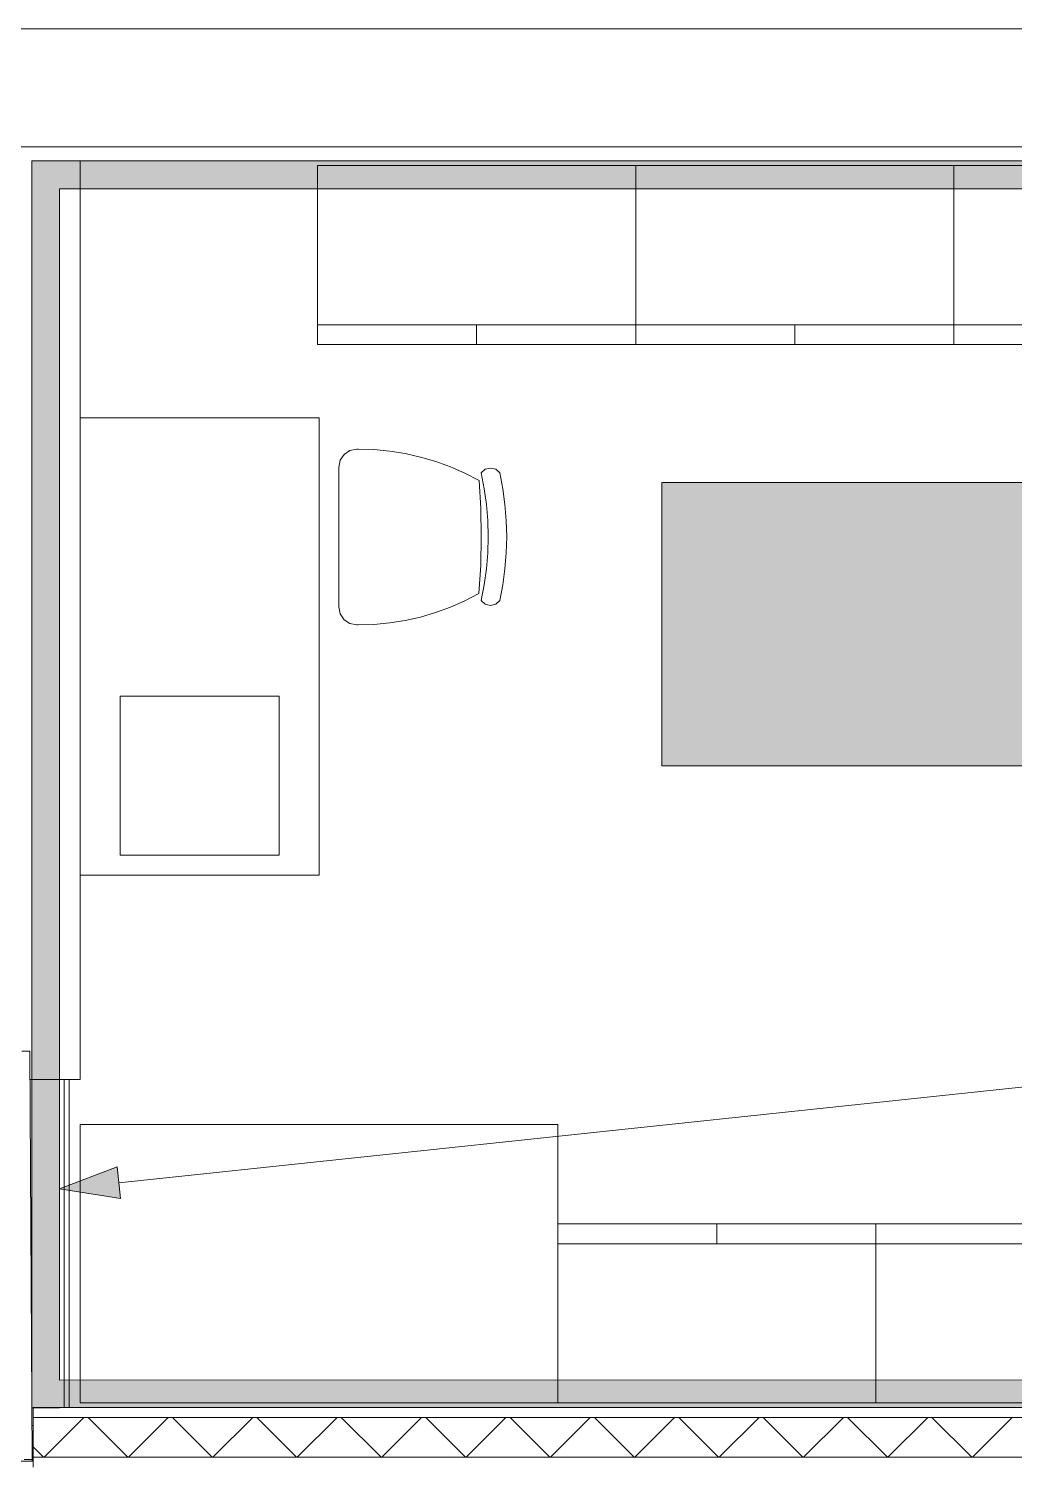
# Model space of a CAD drawing. Header units: millimetres. Extents: x 0 to 1189, y 0 to 841.
# Drawn here: x 240.72 to 265.49, y 454.28 to 490.37 of the extents above; entities that cross this region are included whole.
import ezdxf

# ---------------------------------------------------------------- set-up
doc = ezdxf.new("R2010")
doc.units = ezdxf.units.MM

msp = doc.modelspace()

# ---------------------------------------------------------------- hatches: boundary and pattern name
at = {"true_color": 0xf1d696}
h = msp.add_hatch(color=41, dxfattribs=at)
h.dxf.hatch_style = 2
h.paths.add_polyline_path([(241.494369, 486.348514), (240.794368, 486.348514), (240.794368, 487.048515)])
h = msp.add_hatch(color=41, dxfattribs=at)
h.dxf.hatch_style = 2
h.paths.add_polyline_path([(241.494369, 487.048515), (241.494369, 486.348514), (240.794368, 487.048515)])
h = msp.add_hatch(color=41, dxfattribs=at)
h.dxf.hatch_style = 2
h.paths.add_polyline_path([(241.494369, 486.348514), (241.494369, 487.048515), (295.067451, 487.048515), (295.067451, 486.348514)])
h = msp.add_hatch(color=41, dxfattribs=at)
h.dxf.hatch_style = 2
h.paths.add_polyline_path([(241.494369, 456.395468), (240.794368, 456.395468), (240.794368, 486.348514), (241.494369, 486.348514)])
at = {"true_color": 0xffffff}
h = msp.add_hatch(color=7, dxfattribs=at)
h.dxf.hatch_style = 2
h.paths.add_polyline_path([(256.633392, 478.958502), (288.17644, 478.958502), (288.17644, 471.841492), (256.633392, 471.841492)])
at = {"true_color": 0x0077b0}
h = msp.add_hatch(color=144, dxfattribs=at)
h.paths.add_polyline_path([(257.53142, 474.87106), (257.53142, 475.275101), (257.540455, 475.37674), (257.567731, 475.470163), (257.613508, 475.555627), (257.678043, 475.633391), (257.755808, 475.697926), (257.841272, 475.743703), (257.934694, 475.77098), (258.036333, 475.780014), (258.231394, 475.744048), (258.394623, 475.636147), (258.459158, 475.55834), (258.504935, 475.472574), (258.532211, 475.378334), (258.541246, 475.275101), (258.541246, 474.87106), (258.531781, 474.771015), (258.503557, 474.678411), (258.456833, 474.593248), (258.391867, 474.515527), (258.315308, 474.450991), (258.230016, 474.405215), (258.136766, 474.377938), (258.036333, 474.368903), (257.934694, 474.377938), (257.841272, 474.405215), (257.755808, 474.450991), (257.678043, 474.515527), (257.613508, 474.593248), (257.567731, 474.678411), (257.540455, 474.771015)])
h.paths.add_polyline_path([(258.338399, 474.873817), (258.338399, 475.277857), (258.316902, 475.393337), (258.250756, 475.49228), (258.15326, 475.557944), (258.036333, 475.579372), (257.919406, 475.557944), (257.82191, 475.49228), (257.755764, 475.393337), (257.734267, 475.277857), (257.734267, 474.873817), (257.755764, 474.75627), (257.82191, 474.659394), (257.919406, 474.592352), (258.036333, 474.569546), (258.15326, 474.592352), (258.250756, 474.659394), (258.316902, 474.757303)])
h = msp.add_hatch(color=144, dxfattribs=at)
h.dxf.hatch_style = 2
h.paths.add_polyline_path([(259.047245, 475.780014), (259.955648, 475.780014), (260.111021, 475.750662), (260.241177, 475.664259), (260.329992, 475.533208), (260.359688, 475.376525), (260.359688, 474.467571), (260.334126, 474.392812), (260.257713, 474.368903), (260.181577, 474.392812), (260.15629, 474.467571), (260.15629, 475.376525), (260.14182, 475.45466), (260.100066, 475.520392), (260.034265, 475.563387), (259.955648, 475.576616), (259.7528, 475.576616), (259.7528, 474.467571), (259.727307, 474.392812), (259.651377, 474.368903), (259.577376, 474.392812), (259.552158, 474.467571), (259.552158, 475.576616), (259.148668, 475.576616), (259.148668, 474.467571), (259.123381, 474.392812), (259.047245, 474.368903), (258.971108, 474.392812), (258.945821, 474.467571), (258.945821, 475.681347), (258.971108, 475.755072)])
h = msp.add_hatch(color=144, dxfattribs=at)
h.dxf.hatch_style = 2
h.paths.add_polyline_path([(261.455305, 474.467571), (261.455305, 475.681347), (261.480592, 475.755072), (261.556729, 475.780014), (262.061642, 475.780014), (262.215913, 475.750662), (262.34662, 475.664259), (262.435641, 475.533208), (262.465131, 475.376525), (262.465131, 474.467571), (262.439844, 474.392812), (262.363708, 474.368903), (262.287571, 474.392812), (262.262284, 474.467571), (262.262284, 475.376525), (262.247746, 475.45466), (262.205509, 475.520392), (262.14019, 475.563387), (262.061642, 475.576616), (261.658152, 475.576616), (261.658152, 474.467571), (261.632865, 474.392812), (261.556729, 474.368903), (261.480592, 474.392812)])
h = msp.add_hatch(color=144, dxfattribs=at)
h.paths.add_polyline_path([(262.869706, 474.87106), (262.869706, 475.275101), (262.878741, 475.37674), (262.906018, 475.470163), (262.951794, 475.555627), (263.01633, 475.633391), (263.094094, 475.697926), (263.179558, 475.743703), (263.272981, 475.77098), (263.374619, 475.780014), (263.569681, 475.744048), (263.732909, 475.636147), (263.797445, 475.55834), (263.843221, 475.472574), (263.870498, 475.378334), (263.879533, 475.275101), (263.879533, 474.87106), (263.870067, 474.771015), (263.841843, 474.678411), (263.795119, 474.593248), (263.730153, 474.515527), (263.653595, 474.450991), (263.568303, 474.405215), (263.475053, 474.377938), (263.374619, 474.368903), (263.272981, 474.377938), (263.179558, 474.405215), (263.094094, 474.450991), (263.01633, 474.515527), (262.951794, 474.593248), (262.906018, 474.678411), (262.878741, 474.771015)])
h.paths.add_polyline_path([(263.676685, 474.873817), (263.676685, 475.277857), (263.655188, 475.393337), (263.589042, 475.49228), (263.491546, 475.557944), (263.374619, 475.579372), (263.257693, 475.557944), (263.160197, 475.49228), (263.094051, 475.393337), (263.072553, 475.277857), (263.072553, 474.873817), (263.094051, 474.75627), (263.160197, 474.659394), (263.257693, 474.592352), (263.374619, 474.569546), (263.491546, 474.592352), (263.589042, 474.659394), (263.655188, 474.757303)])
h = msp.add_hatch(color=144, dxfattribs=at)
h.dxf.hatch_style = 2
h.paths.add_polyline_path([(264.789021, 475.780014), (265.19251, 475.780014), (265.268647, 475.755072), (265.293934, 475.681347), (265.293934, 474.467571), (265.268647, 474.392812), (265.19251, 474.368903), (265.116374, 474.392812), (265.091087, 474.467571), (265.091087, 475.576616), (264.859576, 475.576616), (264.478687, 474.436703), (264.444718, 474.385853), (264.385531, 474.368903), (264.309395, 474.39419), (264.284108, 474.470327), (264.28962, 474.501746), (264.687597, 475.698435), (264.727767, 475.760309)])
h = msp.add_hatch(color=144, dxfattribs=at)
h.paths.add_polyline_path([(260.118783, 473.264925), (260.210629, 473.320046), (260.294621, 473.338788), (260.340165, 473.352637), (260.381161, 473.391704), (260.411616, 473.441314), (260.4214, 473.490923), (260.410307, 473.549903), (260.377303, 473.598961), (260.328038, 473.631345), (260.269265, 473.641405), (260.210491, 473.630518), (260.161227, 473.598961), (260.129669, 473.549903), (260.118783, 473.490923)])
h.paths.add_polyline_path([(260.495814, 473.309022), (260.589452, 473.251902), (260.662832, 473.169565), (260.708514, 473.069795), (260.724017, 472.961756), (260.724017, 472.657486), (260.695768, 472.511896), (260.612121, 472.390697), (260.490509, 472.307671), (260.345332, 472.280454), (260.199054, 472.307671), (260.076339, 472.390697), (259.993795, 472.512723), (259.966648, 472.657486), (259.966648, 473.490923), (259.988696, 473.608677), (260.055393, 473.707), (260.152614, 473.772043), (260.269265, 473.794092), (260.386536, 473.771767), (260.48479, 473.704795), (260.549833, 473.608401), (260.571882, 473.490923), (260.552865, 473.38819)])
h.paths.add_polyline_path([(260.571882, 472.659139), (260.571882, 472.961756), (260.555621, 473.048849), (260.506287, 473.122711), (260.432838, 473.172252), (260.345332, 473.188306), (260.257827, 473.172252), (260.184378, 473.122711), (260.135044, 473.048849), (260.118783, 472.961756), (260.118783, 472.659139), (260.135044, 472.570876), (260.184378, 472.498736), (260.257827, 472.448093), (260.345332, 472.430936), (260.432838, 472.448093), (260.506287, 472.498736), (260.555621, 472.571703)])
h = msp.add_hatch(color=144, dxfattribs=at)
h.dxf.hatch_style = 2
h.paths.add_polyline_path([(256.784169, 472.354317), (256.784169, 473.264925), (256.803186, 473.320046), (256.860237, 473.338788), (257.238921, 473.338788), (257.354746, 473.316808), (257.452793, 473.252247), (257.51949, 473.153511), (257.541539, 473.036171), (257.541539, 472.354317), (257.522522, 472.298369), (257.465471, 472.280454), (257.40842, 472.298369), (257.389403, 472.354317), (257.389403, 473.036171), (257.378517, 473.094944), (257.34696, 473.144209), (257.297695, 473.176386), (257.238921, 473.186652), (256.936304, 473.186652), (256.936304, 472.354317), (256.917287, 472.298369), (256.860237, 472.280454), (256.803186, 472.298369)])
h = msp.add_hatch(color=144, dxfattribs=at)
h.paths.add_polyline_path([(257.844995, 473.264925), (257.864012, 473.320046), (257.921063, 473.338788), (258.299748, 473.338788), (258.417019, 473.316808), (258.513619, 473.252247), (258.580316, 473.153511), (258.602365, 473.036171), (258.602365, 472.583072), (258.580316, 472.465732), (258.513619, 472.366995), (258.417019, 472.301607), (258.299748, 472.280454), (257.99713, 472.280454), (257.99713, 471.899565), (257.978114, 471.843961), (257.921063, 471.825151), (257.864012, 471.843961), (257.844995, 471.899565)])
h.paths.add_polyline_path([(257.99713, 473.186652), (257.99713, 472.430936), (258.299748, 472.430936), (258.357419, 472.442029), (258.405581, 472.475033), (258.439067, 472.524298), (258.450229, 472.583072), (258.450229, 473.036171), (258.439343, 473.094944), (258.407786, 473.144209), (258.358521, 473.176386), (258.299748, 473.186652)])
h = msp.add_hatch(color=144, dxfattribs=at)
h.dxf.hatch_style = 2
h.paths.add_polyline_path([(259.663191, 473.264925), (259.663191, 472.354317), (259.644174, 472.298369), (259.587123, 472.280454), (259.208438, 472.280454), (259.091167, 472.301607), (258.994567, 472.366995), (258.92787, 472.464905), (258.905821, 472.583072), (258.905821, 473.264925), (258.924838, 473.320046), (258.981889, 473.338788), (259.03894, 473.320046), (259.057957, 473.264925), (259.057957, 472.583072), (259.069119, 472.525125), (259.102605, 472.475033), (259.151594, 472.442029), (259.208438, 472.430936), (259.511056, 472.430936), (259.511056, 473.264925), (259.530073, 473.320046), (259.587123, 473.338788), (259.644174, 473.320046)])
h = msp.add_hatch(color=144, dxfattribs=at)
h.paths.add_polyline_path([(261.295916, 472.735758), (261.19022, 472.767798), (261.103541, 472.834977), (261.046491, 472.927719), (261.027474, 473.036171), (261.049522, 473.153511), (261.116219, 473.252247), (261.21282, 473.316808), (261.330091, 473.338788), (261.708776, 473.338788), (261.765827, 473.320046), (261.784844, 473.264925), (261.784844, 472.354317), (261.765827, 472.298369), (261.708776, 472.280454), (261.651725, 472.298369), (261.632708, 472.354317), (261.632708, 472.733553), (261.480022, 472.733553), (261.164726, 472.31022), (261.137441, 472.287276), (261.103541, 472.280454), (261.046491, 472.298369), (261.027474, 472.354317), (261.042357, 472.401171)])
h.paths.add_polyline_path([(261.179609, 473.036171), (261.190771, 472.978224), (261.224258, 472.928132), (261.273247, 472.894646), (261.330091, 472.883484), (261.632708, 472.883484), (261.632708, 473.186652), (261.330091, 473.186652), (261.271318, 473.175766), (261.222053, 473.144209), (261.190496, 473.094944)])
h = msp.add_hatch(color=144, dxfattribs=at)
h.dxf.hatch_style = 2
h.paths.add_polyline_path([(262.617467, 472.583072), (262.607683, 472.646255), (262.577228, 472.693315), (262.487931, 472.733553), (262.390917, 472.733553), (262.338001, 472.756704), (262.314849, 472.809621), (262.338001, 472.864743), (262.411863, 472.887894), (262.435014, 472.887894), (262.46037, 472.885689), (262.527687, 472.896851), (262.577228, 472.930337), (262.607683, 472.977673), (262.617467, 473.036171), (262.607407, 473.094944), (262.575023, 473.144209), (262.525758, 473.176386), (262.466985, 473.186652), (262.390917, 473.186652), (262.320706, 473.176868), (262.236026, 473.148067), (262.166779, 473.119542), (262.145075, 473.110033), (262.104836, 473.137594), (262.0883, 473.190511), (262.119581, 473.247631), (262.212875, 473.298549), (262.308304, 473.329004), (262.390917, 473.338788), (262.466985, 473.338788), (262.584532, 473.316808), (262.683061, 473.252247), (262.747622, 473.153511), (262.769602, 473.036171), (262.744039, 472.899951), (262.665974, 472.809621), (262.744039, 472.719291), (262.769602, 472.583072), (262.747622, 472.465732), (262.683061, 472.366995), (262.584532, 472.301607), (262.466985, 472.280454), (262.390917, 472.280454), (262.306375, 472.289963), (262.21067, 472.318488), (262.118686, 472.369682), (262.0883, 472.428731), (262.104836, 472.481648), (262.14728, 472.509209), (262.171465, 472.4997), (262.238231, 472.471175), (262.320982, 472.44072), (262.390917, 472.430936), (262.466985, 472.430936), (262.525758, 472.442029), (262.575023, 472.475033), (262.60658, 472.524298)])
h = msp.add_hatch(color=144, dxfattribs=at)
h.dxf.hatch_style = 2
h.paths.add_polyline_path([(263.225026, 472.841592), (263.701276, 473.317842), (263.754193, 473.338788), (263.811244, 473.320046), (263.830261, 473.264925), (263.80711, 473.212008), (263.474727, 472.877421), (263.815378, 472.398966), (263.830261, 472.354317), (263.811244, 472.298369), (263.754193, 472.280454), (263.690803, 472.312425), (263.365035, 472.769382), (263.225026, 472.62772), (263.225026, 472.354317), (263.206009, 472.298369), (263.148958, 472.280454), (263.091908, 472.298369), (263.072891, 472.354317), (263.072891, 473.264925), (263.091908, 473.320046), (263.148958, 473.338788), (263.206009, 473.320046), (263.225026, 473.264925)])
h = msp.add_hatch(color=144, dxfattribs=at)
h.dxf.hatch_style = 2
h.paths.add_polyline_path([(264.738951, 472.126114), (264.738951, 472.280454), (264.436334, 472.280454), (264.319063, 472.301607), (264.222463, 472.366995), (264.155766, 472.465732), (264.133717, 472.583072), (264.133717, 473.264925), (264.152734, 473.320046), (264.209785, 473.338788), (264.266835, 473.320046), (264.285852, 473.264925), (264.285852, 472.583072), (264.297015, 472.525125), (264.330501, 472.475033), (264.37949, 472.442029), (264.436334, 472.430936), (264.738951, 472.430936), (264.738951, 473.264925), (264.757968, 473.320046), (264.815019, 473.338788), (264.87207, 473.320046), (264.891087, 473.264925), (264.891087, 472.128319), (264.869314, 472.010566), (264.804546, 471.912243), (264.707946, 471.847199), (264.590674, 471.825151), (264.285852, 471.825151), (264.228802, 471.844236), (264.209785, 471.90177), (264.232936, 471.954686), (264.285852, 471.977837), (264.58847, 471.977837), (264.647243, 471.987897), (264.696508, 472.020281), (264.728065, 472.067616)])
h = msp.add_hatch(color=144, dxfattribs=at)
h.dxf.hatch_style = 2
h.paths.add_polyline_path([(241.494369, 461.200475), (242.937371, 461.755476), (243.021371, 460.960475)])
at = {"true_color": 0xf1d696}
h = msp.add_hatch(color=41, dxfattribs=at)
h.dxf.hatch_style = 2
h.paths.add_polyline_path([(241.494369, 456.395468), (241.494369, 455.695467), (240.794368, 455.695467)])
h = msp.add_hatch(color=41, dxfattribs=at)
h.dxf.hatch_style = 2
h.paths.add_polyline_path([(240.794368, 455.695467), (240.794368, 456.395468), (241.494369, 456.395468)])
h = msp.add_hatch(color=41, dxfattribs=at)
h.dxf.hatch_style = 2
h.paths.add_polyline_path([(298.876457, 456.403468), (298.876457, 455.703467), (241.494369, 455.695467), (241.494369, 456.395468)])

# ---------------------------------------------------------------- linework, layer by layer
at = {"color": 7, "lineweight": 0}
for points in [[(202.529309, 490.37152), (863.72632, 490.37152)], [(240.431367, 487.398515), (279.726427, 487.398515)], [(240.794368, 487.048515), (240.794368, 486.348514)], [(295.767452, 487.048515), (240.794368, 487.048515)], [(242.01537, 463.95348), (242.01537, 487.048515)], [(240.794368, 486.348514), (240.794368, 455.695467)], [(241.494369, 486.348514), (295.067451, 486.348514)], [(241.494369, 456.395468), (241.494369, 486.348514)], [(240.748368, 464.667481), (240.548368, 464.666481)], [(240.801368, 454.401465), (240.748368, 464.667481)], [(240.752368, 463.95348), (242.01537, 463.95348)], [(241.612369, 455.703467), (241.612369, 463.95348)], [(241.732369, 463.95348), (241.732369, 455.703467)], [(298.876457, 456.403468), (241.494369, 456.395468)], [(240.794368, 455.695467), (241.494369, 455.695467)], [(299.576458, 455.703467), (240.826368, 455.703467)], [(240.826368, 455.703467), (240.826368, 454.203465)], [(241.494369, 455.695467), (299.576458, 455.703467)], [(240.796368, 455.253466), (240.826368, 455.253466)], [(240.826368, 455.453467), (299.576458, 455.453467)], [(241.105368, 454.453465), (242.10537, 455.453467)], [(243.211372, 454.453465), (242.21137, 455.453467)], [(243.226372, 454.453465), (244.226373, 455.453467)], [(245.332375, 454.453465), (244.332373, 455.453467)], [(245.348375, 454.453465), (246.348376, 455.453467)], [(247.453378, 454.453465), (246.453377, 455.453467)], [(247.469378, 454.453465), (248.46938, 455.453467)], [(249.575381, 454.453465), (248.57538, 455.453467)], [(249.590381, 454.453465), (250.590383, 455.453467)], [(251.696385, 454.453465), (250.696383, 455.453467)], [(251.712385, 454.453465), (252.712386, 455.453467)], [(253.817388, 454.453465), (252.817386, 455.453467)], [(253.833388, 454.453465), (254.833389, 455.453467)], [(255.939391, 454.453465), (254.939389, 455.453467)], [(255.954391, 454.453465), (256.954393, 455.453467)], [(258.060394, 454.453465), (257.060393, 455.453467)], [(258.076394, 454.453465), (259.076396, 455.453467)], [(260.181397, 454.453465), (259.181396, 455.453467)], [(260.197398, 454.453465), (261.197399, 455.453467)], [(262.303401, 454.453465), (261.303399, 455.453467)], [(262.318401, 454.453465), (263.318402, 455.453467)], [(264.424404, 454.453465), (263.424402, 455.453467)], [(264.440404, 454.453465), (265.440406, 455.453467)], [(241.090368, 454.453465), (240.826368, 454.716465)], [(240.826368, 454.453465), (299.576458, 454.453465)], [(240.826368, 454.353465), (237.301363, 454.353465)], [(240.601368, 454.400465), (240.801368, 454.401465)], [(240.801368, 454.401465), (240.801368, 454.353465)]]:
    msp.add_lwpolyline(points, dxfattribs=at)
at = {"color": 253, "lineweight": 0, "true_color": 0x999999}
for points in [[(255.976391, 486.928515), (247.976379, 486.928515)], [(247.976379, 486.928515), (247.976379, 482.428508)], [(255.976391, 482.428508), (255.976391, 486.928515)], [(263.976403, 486.928515), (255.976391, 486.928515)], [(255.976391, 486.928515), (255.976391, 482.428508)], [(263.976403, 482.428508), (263.976403, 486.928515)], [(271.976416, 486.928515), (263.976403, 486.928515)], [(263.976403, 486.928515), (263.976403, 482.428508)], [(255.976391, 482.928509), (247.976379, 482.928509)], [(251.976385, 482.928509), (251.976385, 482.428508)], [(263.976403, 482.928509), (255.976391, 482.928509)], [(259.976397, 482.928509), (259.976397, 482.428508)], [(271.976416, 482.928509), (263.976403, 482.928509)], [(247.976379, 482.428508), (255.976391, 482.428508)], [(255.976391, 482.428508), (263.976403, 482.428508)], [(263.976403, 482.428508), (271.976416, 482.428508)], [(248.015379, 480.591505), (242.01537, 480.591505)], [(242.01537, 480.591505), (242.01537, 469.091487)], [(248.015379, 469.091487), (248.015379, 480.591505)], [(248.51538, 479.342503), (248.55102, 479.52491), (248.648255, 479.669254), (248.792552, 479.766722), (248.96938, 479.802504), (248.98638, 479.801504)], [(248.98638, 479.801504), (248.99938, 479.801504), (249.397301, 479.788849), (249.792304, 479.751082), (250.183251, 479.688494), (250.569008, 479.601378), (250.948436, 479.490029), (251.3204, 479.354737), (251.683761, 479.195798), (252.037385, 479.013503)], [(248.51538, 475.840498), (248.51538, 479.342503)], [(252.094385, 479.203503), (252.19501, 479.293878), (252.326385, 479.326503), (252.457761, 479.293878), (252.558386, 479.203503)], [(252.037385, 479.013503), (252.080135, 478.306376), (252.094385, 477.5985), (252.079635, 476.883124), (252.036385, 476.168498)], [(252.094385, 479.203503), (252.17051, 478.80633), (252.224885, 478.405877), (252.25751, 478.002985), (252.268385, 477.5985), (252.25751, 477.194015), (252.224885, 476.791124), (252.17051, 476.39067), (252.094385, 475.993498)], [(252.558386, 479.203503), (252.634667, 478.80633), (252.689386, 478.405877), (252.722355, 478.002985), (252.733386, 477.5985), (252.722355, 477.194015), (252.689386, 476.791124), (252.634667, 476.39067), (252.558386, 475.993498)], [(252.036385, 476.168498), (251.682763, 475.986203), (251.319415, 475.827263), (250.947489, 475.691972), (250.568133, 475.580622), (250.182496, 475.493507), (249.791725, 475.430919), (249.396971, 475.393151), (248.99938, 475.380497), (248.98638, 475.380497)], [(248.98638, 475.380497), (248.96938, 475.380497), (248.792552, 475.416138), (248.648255, 475.513372), (248.55102, 475.657669), (248.51538, 475.834498)], [(252.558386, 475.993498), (252.457761, 475.903123), (252.326385, 475.870498), (252.19501, 475.903123), (252.094385, 475.993498)], [(247.015377, 473.591494), (243.015371, 473.591494)], [(243.015371, 473.591494), (243.015371, 469.591488)], [(247.015377, 469.591488), (247.015377, 473.591494)], [(243.015371, 469.591488), (247.015377, 469.591488)], [(242.01537, 469.091487), (248.015379, 469.091487)], [(242.01537, 455.823467), (242.01537, 462.823478)], [(242.01537, 462.823478), (254.015388, 462.823478)], [(254.015388, 462.823478), (254.015388, 455.823467)], [(254.015388, 460.323474), (262.0154, 460.323474)], [(254.015388, 455.823467), (254.015388, 460.323474)], [(258.015394, 459.823473), (258.015394, 460.323474)], [(262.0154, 460.323474), (270.015413, 460.323474)], [(262.0154, 455.823467), (262.0154, 460.323474)], [(262.0154, 460.323474), (262.0154, 455.823467)], [(262.0154, 459.823473), (254.015388, 459.823473)], [(270.015413, 459.823473), (262.0154, 459.823473)], [(254.015388, 455.823467), (242.01537, 455.823467)], [(262.0154, 455.823467), (254.015388, 455.823467)], [(270.015413, 455.823467), (262.0154, 455.823467)]]:
    msp.add_lwpolyline(points, dxfattribs=at)
at = {"color": 144, "lineweight": 0, "true_color": 0x0077b0}
for points in [[(256.633392, 478.958502), (288.17644, 478.958502)], [(256.633392, 471.841492), (256.633392, 478.958502)], [(288.17644, 471.841492), (256.633392, 471.841492)], [(242.979371, 461.357476), (273.025417, 464.54048)], [(241.494369, 461.200475), (242.937371, 461.755476)], [(242.937371, 461.755476), (243.021371, 460.960475)], [(241.494369, 461.200475), (243.021371, 460.960475)]]:
    msp.add_lwpolyline(points, dxfattribs=at)

doc.saveas('drawing.dxf')
